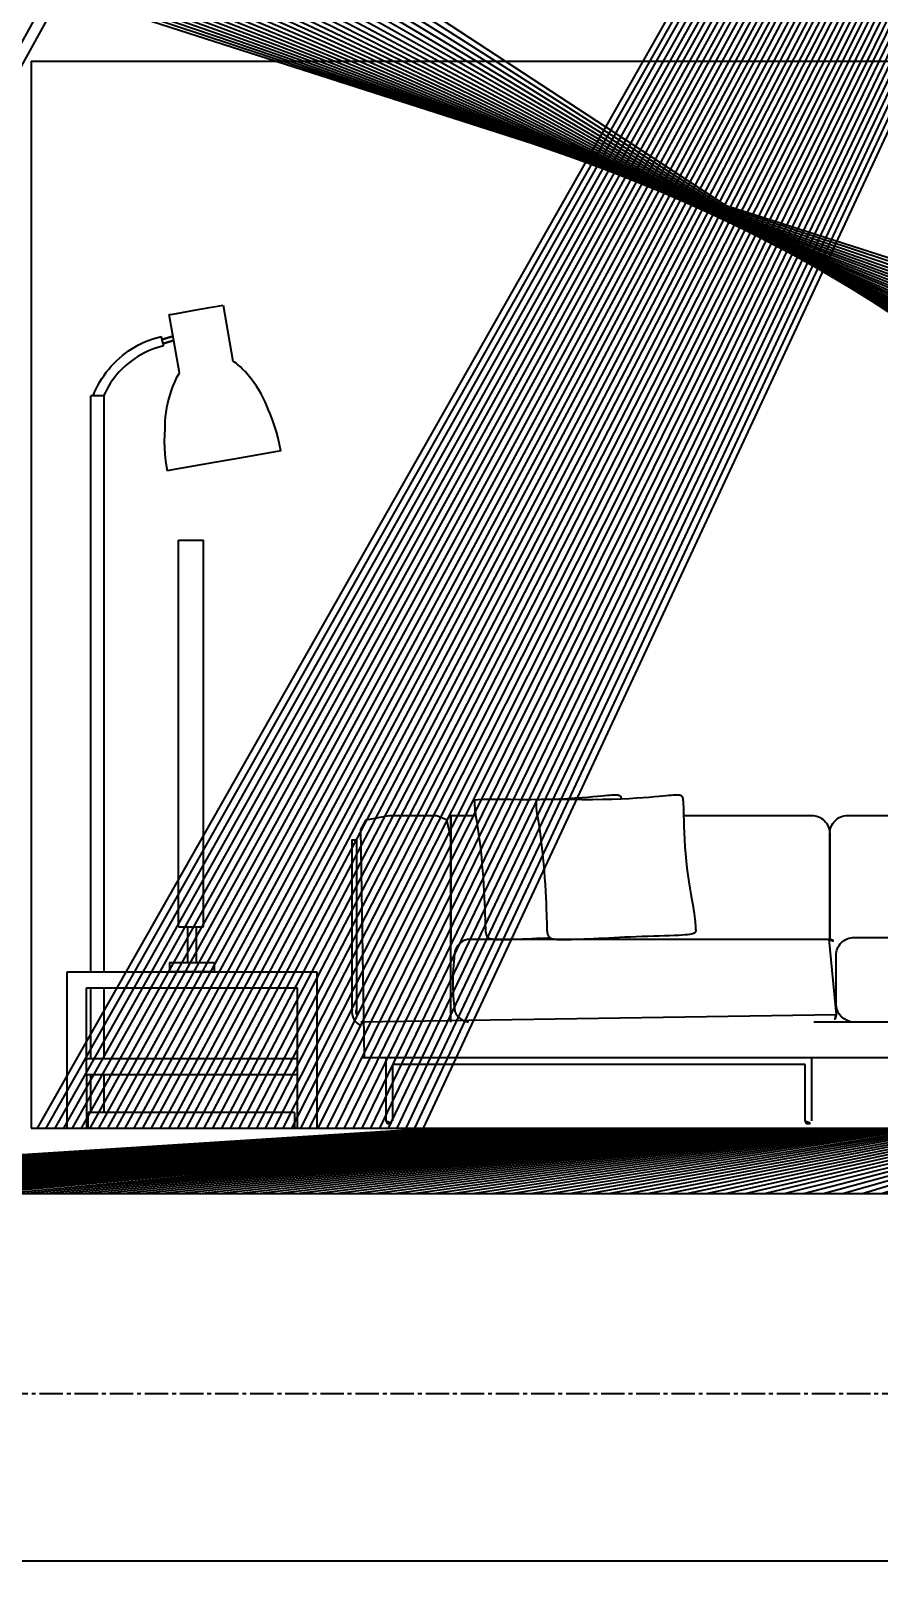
# Model space of a CAD drawing. Header units: inches. Extents: x 1683361338 to 1683364737, y 2652218797 to 2652228464.
# Drawn here: x 1683362629.3 to 1683362819.4, y 2652227741.3 to 2652228091.6 of the extents above; entities that cross this region are included whole.
import ezdxf

# ---------------------------------------------------------------- set-up
doc = ezdxf.new("R2010")
doc.units = ezdxf.units.IN
doc.header["$MEASUREMENT"] = 0
doc.linetypes.add('CENTER2', pattern=[1.125, 0.75, -0.125, 0.125, -0.125])
doc.layers.get('DEFPOINTS').update_dxf_attribs({"color": 210})
for name, color, linetype in [('A-ANNO-DIMS', 1, 'Continuous'), ('A-FURN', 5, 'Continuous'), ('A-SECT-MCUT', 7, 'Continuous'), ('A-WALL-FULL', 7, 'Continuous'), ('A-WALL-FULL-INTR', 7, 'Continuous'), ('G-ANNO-NPLT', 210, 'Continuous')]:
    doc.layers.add(name, color=color, linetype=linetype)
doc.styles.add('ARIAL', font='Arial.ttf')
doc.dimstyles.new('TICK_36', dxfattribs={"dimtxt": 3.6, "dimasz": 3.6, "dimexe": 1.8, "dimexo": 1.2, "dimgap": 1.8, "dimtad": 0, "dimdec": 0, "dimzin": 0, "dimdsep": 46, "dimtxsty": 'ARIAL', "dimblk": 'OBLIQUE', "dimcen": 1.8, "dimdle": 1.8, "dimclrd": 256, "dimclrt": 256, "dimadec": 0, "dimazin": 0, "dimtfac": 1, "dimtdec": 0, "dimtmove": 1, "dimatfit": 3, "dimldrblk": 'OPEN90', "dimfxl": 1, "dimtfill": 1, "dimtolj": 1, "dimtzin": 0, "dimarcsym": 0})

# ---------------------------------------------------------------- blocks, each defined once
blk = doc.blocks.new('_Oblique')
at = {"color": 0, "linetype": 'ByBlock', "lineweight": -2}
blk.add_line((-0.5, -0.5), (0.5, 0.5), dxfattribs=at)
blk = doc.blocks.new('*D147')
at = {"layer": 'A-ANNO-DIMS', "color": 0, "lineweight": -2, "ltscale": 5, "transparency": 16777216}
for p, q in [((1683362291.926078, 2652227781.179625), (1683362291.926078, 2652227741.270603)), ((1683362931.841381, 2652227781.179626), (1683362931.841381, 2652227741.270603))]:
    blk.add_line(p, q, dxfattribs=at)
at = {"layer": 'A-ANNO-DIMS', "lineweight": -2, "ltscale": 5, "transparency": 16777216}
blk.add_line((1683362284.726078, 2652227748.470603), (1683362939.041381, 2652227748.470603), dxfattribs=at)
at = {"layer": 'DEFPOINTS', "color": 0, "ltscale": 5, "transparency": 16777216}
for p in [(1683362291.926078, 2652227785.979625), (1683362931.841381, 2652227785.979626), (1683362931.841381, 2652227748.470603)]:
    blk.add_point(p, dxfattribs=at)
at = {"layer": 'A-ANNO-DIMS', "lineweight": -2, "ltscale": 5, "transparency": 16777216, "xscale": 14.4, "yscale": 14.4, "zscale": 14.4, "rotation": 180}
blk.add_blockref('_Oblique', (1683362291.926078, 2652227748.470603), dxfattribs=at)
at = {"layer": 'A-ANNO-DIMS', "lineweight": -2, "ltscale": 5, "transparency": 16777216, "xscale": 14.4, "yscale": 14.4, "zscale": 14.4}
blk.add_blockref('_Oblique', (1683362931.841381, 2652227748.470603), dxfattribs=at)
at = {"layer": 'A-ANNO-DIMS', "lineweight": 25, "ltscale": 5, "transparency": 16777216, "insert": (1683362576.722951, 2652227763.778741), "char_height": 14.4, "attachment_point": 5, "style": 'ARIAL', "bg_fill": 3, "box_fill_scale": 1.25, "bg_fill_color": 256, "bg_fill_true_color": 13158600, "bg_fill_transparency": 0}
blk.add_mtext('\\A1;640', dxfattribs=at)
blk = doc.blocks.new('_Open90')
at = {"color": 0, "linetype": 'ByBlock', "lineweight": -2}
for p, q in [((-0.5, 0.5), (0, 0)), ((0, 0), (-1, 0)), ((0, 0), (-0.5, -0.5))]:
    blk.add_line(p, q, dxfattribs=at)

msp = doc.modelspace()

# ---------------------------------------------------------------- hatches: boundary and pattern name
at = {"layer": 'G-ANNO-NPLT', "linetype": 'ByBlock', "ltscale": 11}
h = msp.add_hatch(dxfattribs=at)
h.set_pattern_fill('ANSI31', color=256, scale=28)
h.set_pattern_definition([(45, (0, 0), (-2.474873734152916, 2.474873734152916), [])])
h.paths.add_polyline_path([(1683362981.523429, 2652228366.381725), (1683362931.942179, 2652228366.049791), (1683362291.942193, 2652228366.049791), (1683362241.794386, 2652228366.049791), (1683362241.794386, 2652228351.900603), (1683362292.031635, 2652228351.900603), (1683362291.929218, 2652227846.365305), (1683362241.794386, 2652227846.616796), (1683362241.794386, 2652227830.864462), (1683362292.030003, 2652227830.864462), (1683362931.841382, 2652227830.864462), (1683362981.523429, 2652227830.864462), (1683362981.523429, 2652227845.872109), (1683362931.841382, 2652227846.121329), (1683362931.841381, 2652228351.397622), (1683362981.523429, 2652228351.397622)])
h.paths.add_polyline_path([(1683362306.682172, 2652228351.397622), (1683362619.261791, 2652228351.397622), (1683362619.261791, 2652228294.824739), (1683362629.261791, 2652228294.830277), (1683362629.261791, 2652228351.397622), (1683362917.189212, 2652228351.397622), (1683362917.189212, 2652228099.468024), (1683362511.812537, 2652228099.468024), (1683362511.812537, 2652228089.699912), (1683362511.812537, 2652228084.815855), (1683362619.261801, 2652228084.815855), (1683362619.261776, 2652227845.516632), (1683362306.682172, 2652227845.516664), (1683362306.682172, 2652227966.442943), (1683362355.041794, 2652227966.442943), (1683362355.041794, 2652227971.326998), (1683362306.682173, 2652227971.326998)], flags=16)
h.paths.add_polyline_path([(1683362528.114536, 2652228294.824739), (1683362615.143373, 2652228294.824739), (1683362615.143373, 2652228099.468024), (1683362528.114536, 2652228099.468024)], flags=0)
h.paths.add_polyline_path([(1683362517.257489, 2652228196.852777), (1683362519.957516, 2652228192.781655), (1683362336.513478, 2652228065.590555), (1683362333.730594, 2652228069.604227)], flags=0)
h.paths.add_polyline_path([(1683362484.461822, 2652228089.699912), (1683362511.812537, 2652228089.699912), (1683362511.812537, 2652228084.815855), (1683362511.812537, 2652227940.545644), (1683362526.972044, 2652227940.545644), (1683362526.972044, 2652227935.212302), (1683362511.812537, 2652227935.212304), (1683362511.812537, 2652228084.815855), (1683362484.461822, 2652228084.815855)], flags=0)
h.paths.add_polyline_path([(1683362456.306629, 2652228070.309029), (1683362483.657345, 2652228070.309029), (1683362483.657345, 2652228065.424972), (1683362456.306629, 2652228065.424972)], flags=0)
h.paths.add_polyline_path([(1683362428.151437, 2652228050.918145), (1683362455.502152, 2652228050.918145), (1683362455.502152, 2652228046.034089), (1683362428.151437, 2652228046.034089)], flags=0)
h.paths.add_polyline_path([(1683362399.996244, 2652228031.527262), (1683362427.34696, 2652228031.527262), (1683362427.34696, 2652228026.643205), (1683362399.996244, 2652228026.643205)], flags=0)
h.paths.add_polyline_path([(1683362371.852611, 2652228012.136378), (1683362399.203326, 2652228012.136378), (1683362399.203326, 2652228007.252323), (1683362371.852611, 2652228007.252323)], flags=0)
h.paths.add_polyline_path([(1683362332.410586, 2652227990.717882), (1683362355.834712, 2652227990.717882), (1683362371.852611, 2652227990.717882), (1683362371.852611, 2652227985.833826), (1683362355.834712, 2652227985.833826), (1683362332.410586, 2652227985.833826)], flags=0)
h.paths.add_polyline_path([(1683362629.261801, 2652228084.815855), (1683362917.189212, 2652228084.815855), (1683362917.189212, 2652227845.516632), (1683362629.261801, 2652227845.516632)], flags=16)
h.paths.add_polyline_path([(1683362731.783499, 2652228244.56212), (1683362754.712888, 2652228244.56212), (1683362778.312887, 2652228244.56212), (1683362779.872887, 2652228244.56212), (1683362823.112887, 2652228244.56212), (1683362825.472887, 2652228244.56212), (1683362867.632391, 2652228244.56212), (1683362869.992391, 2652228244.56212), (1683362912.151896, 2652228244.56212), (1683362912.151896, 2652228104.496544), (1683362731.783499, 2652228104.496544)], flags=0)
h.paths.add_polyline_path([(1683362731.783499, 2652228244.56212), (1683362775.152887, 2652228244.56212), (1683362775.152887, 2652228216.534273), (1683362775.152887, 2652228200.232122), (1683362747.634055, 2652228200.232122), (1683362731.783499, 2652228200.232122), (1683362731.783499, 2652228197.872122), (1683362731.783499, 2652228195.512122), (1683362744.327957, 2652228195.512122), (1683362775.152887, 2652228195.512122), (1683362775.152887, 2652228153.542123), (1683362755.712766, 2652228153.542123), (1683362731.783499, 2652228153.542123), (1683362731.783499, 2652228197.872122), (1683362731.783499, 2652228200.232122)], flags=0)
h.paths.add_polyline_path([(1683362658.946337, 2652228020.975341), (1683362658.939167, 2652228021.005822), (1683362658.189238, 2652228020.781201)], flags=0)
h.paths.add_polyline_path([(1683362658.610552, 2652228022.402895), (1683362659.531168, 2652228022.681687), (1683362659.569494, 2652228022.693293), (1683362660.54533, 2652228022.988802), (1683362661.062384, 2652228023.145384), (1683362660.209547, 2652228027.982062), (1683362661.018493, 2652228028.124701), (1683362666.2476, 2652228029.046734), (1683362669.266626, 2652228029.57907), (1683362671.476707, 2652228029.968766), (1683362672.285652, 2652228030.111405), (1683362674.483382, 2652228017.647463), (1683362676.03408, 2652228016.435839), (1683362677.641021, 2652228014.759888), (1683362678.917458, 2652228013.195496), (1683362680.064784, 2652228011.534117), (1683362681.075674, 2652228009.78636), (1683362681.943661, 2652228007.963404), (1683362682.483238, 2652228006.548723), (1683362683.14964, 2652228005.026873), (1683362684.09155, 2652228002.372291), (1683362684.839781, 2652227999.570522), (1683362685.231181, 2652227997.43135), (1683362684.462443, 2652227997.295801), (1683362674.697675, 2652227995.574009), (1683362670.270688, 2652227994.793412), (1683362659.710481, 2652227992.931362), (1683362659.274262, 2652227995.927936), (1683362659.087179, 2652227998.821856), (1683362659.12076, 2652228000.996276), (1683362659.201078, 2652228002.443449), (1683362659.208994, 2652228003.591898), (1683362659.362607, 2652228005.545457), (1683362659.68123, 2652228007.539208), (1683362660.158165, 2652228009.501122), (1683362660.79036, 2652228011.41865), (1683362661.661612, 2652228013.488167), (1683362662.499215, 2652228014.996711), (1683362661.229388, 2652228022.198258), (1683362660.259501, 2652228021.904551), (1683362659.332742, 2652228021.623903), (1683362658.829631, 2652228021.471501), (1683362658.446913, 2652228023.098586), (1683362658.185781, 2652228023.028149), (1683362658.448537, 2652228023.091682)], flags=0)
h.paths.add_polyline_path([(1683362642.666469, 2652228009.778764), (1683362642.860918, 2652228009.778764), (1683362644.117859, 2652228009.778764), (1683362645.569249, 2652228009.778764), (1683362645.569249, 2652227880.546872), (1683362660.305647, 2652227880.546872), (1683362660.305647, 2652227882.67892), (1683362664.305648, 2652227882.67892), (1683362664.305648, 2652227890.678919), (1683362662.305648, 2652227890.678919), (1683362662.305648, 2652227977.408106), (1683362667.920841, 2652227977.408106), (1683362667.920841, 2652227890.678919), (1683362666.305648, 2652227890.678919), (1683362666.305648, 2652227882.67892), (1683362670.305647, 2652227882.67892), (1683362670.305648, 2652227880.546872), (1683362642.666469, 2652227880.546872)], flags=0)
h.paths.add_polyline_path([(1683362779.872887, 2652228195.512122), (1683362820.752887, 2652228195.512122), (1683362820.752887, 2652228153.542123), (1683362779.872887, 2652228153.542123)], flags=0)
h.paths.add_polyline_path([(1683362825.472887, 2652228195.512122), (1683362865.272391, 2652228195.512122), (1683362865.272391, 2652228153.542123), (1683362825.472887, 2652228153.542123)], flags=0)
h.paths.add_polyline_path([(1683362688.974021, 2652227848.989815), (1683362688.349463, 2652227848.989815), (1683362688.349463, 2652227845.583592), (1683362688.974021, 2652227845.546872)], flags=0)
h.paths.add_polyline_path([(1683362641.688956, 2652227876.946836), (1683362688.974021, 2652227876.946836), (1683362688.974021, 2652227857.447558), (1683362645.569249, 2652227857.447558), (1683362645.569249, 2652227848.989815), (1683362642.024846, 2652227848.989815), (1683362642.024846, 2652227845.583592), (1683362641.688956, 2652227845.546872), (1683362641.688956, 2652227857.447558)], flags=0)
h.paths.add_polyline_path([(1683362896.9649, 2652227915.63431), (1683362897.081379, 2652227915.63431), (1683362896.914582, 2652227916.502034)], flags=0)
h.paths.add_polyline_path([(1683362834.055456, 2652227867.619506), (1683362834.055456, 2652227862.366735, 0.2139975364457833), (1683362835.187545, 2652227861.291097), (1683362841.189142, 2652227861.291097), (1683362841.189142, 2652227869.130081), (1683362835.437153, 2652227869.130081, 0.4301658889049533)], flags=0)
h.paths.add_polyline_path([(1683362704.425352, 2652227914.621706), (1683362709.565189, 2652227915.63431), (1683362720.250456, 2652227915.63431), (1683362722.377274, 2652227914.705288), (1683362723.366336, 2652227910.374115), (1683362723.366336, 2652227915.63431), (1683362729.026685, 2652227915.63431), (1683362728.771653, 2652227917.402505), (1683362728.763748, 2652227919.22416), (1683362730.799583, 2652227919.278563), (1683362732.467972, 2652227919.285762), (1683362734.454618, 2652227919.276058), (1683362736.662771, 2652227919.258842), (1683362738.995677, 2652227919.243504), (1683362741.356584, 2652227919.239434), (1683362743.648741, 2652227919.256025), (1683362744.123941, 2652227919.265812), (1683362744.601086, 2652227919.278563), (1683362744.780689, 2652227919.279337), (1683362745.791759, 2652227919.30016), (1683362747.77071, 2652227919.368713), (1683362749.587032, 2652227919.456047), (1683362751.242163, 2652227919.556526), (1683362752.737538, 2652227919.664518), (1683362754.074595, 2652227919.77439), (1683362755.254771, 2652227919.880504), (1683362756.279503, 2652227919.977228), (1683362757.152648, 2652227920.060022), (1683362757.887735, 2652227920.12873), (1683362758.500715, 2652227920.184292), (1683362759.007538, 2652227920.227646), (1683362759.424154, 2652227920.25973), (1683362759.766512, 2652227920.281485), (1683362760.050563, 2652227920.293849), (1683362760.292257, 2652227920.297762), (1683362760.505199, 2652227920.293772), (1683362760.693627, 2652227920.280859), (1683362760.859432, 2652227920.257617), (1683362761.004505, 2652227920.222638), (1683362761.130741, 2652227920.17451), (1683362761.240031, 2652227920.111827), (1683362761.334267, 2652227920.033181), (1683362761.882708, 2652227919.383642), (1683362763.388536, 2652227919.456047), (1683362765.043666, 2652227919.556526), (1683362766.539041, 2652227919.664518), (1683362767.876099, 2652227919.77439), (1683362769.056275, 2652227919.880504), (1683362770.081007, 2652227919.977228), (1683362770.954151, 2652227920.060022), (1683362771.689238, 2652227920.12873), (1683362772.302219, 2652227920.184292), (1683362772.809042, 2652227920.227646), (1683362773.225657, 2652227920.25973), (1683362773.568016, 2652227920.281485), (1683362773.852067, 2652227920.293849), (1683362774.09376, 2652227920.297762), (1683362774.306703, 2652227920.293772), (1683362775.28295, 2652227920.226868), (1683362775.484528, 2652227918.846648), (1683362775.557359, 2652227917.235761), (1683362775.60248, 2652227915.63431), (1683362804.312871, 2652227915.63431, -0.4142135580798505), (1683362808.379215, 2652227911.567966, -0.4142135666663336), (1683362812.44556, 2652227915.63431), (1683362823.580605, 2652227915.63431), (1683362823.625728, 2652227917.235789), (1683362823.669574, 2652227918.205592), (1683362823.703261, 2652227918.735282), (1683362823.741444, 2652227919.140297), (1683362823.900135, 2652227920.226868), (1683362825.21451, 2652227920.316944), (1683362826.723557, 2652227920.200729), (1683362828.228934, 2652227920.060022), (1683362830.126811, 2652227919.880504), (1683362831.306987, 2652227919.77439), (1683362832.644044, 2652227919.664518), (1683362834.13942, 2652227919.556526), (1683362835.794549, 2652227919.456047), (1683362837.610872, 2652227919.368713), (1683362839.589824, 2652227919.30016), (1683362841.732841, 2652227919.256025), (1683362844.024998, 2652227919.239434), (1683362846.385905, 2652227919.243504), (1683362848.718811, 2652227919.258842), (1683362850.926964, 2652227919.276058), (1683362852.91361, 2652227919.285762), (1683362855.519692, 2652227919.274516), (1683362856.617608, 2652227919.172103), (1683362856.609929, 2652227917.402505), (1683362856.50415, 2652227916.669112), (1683362856.573669, 2652227917.2981), (1683362856.61214, 2652227917.911996), (1683362856.614827, 2652227918.531144), (1683362856.576993, 2652227919.175891), (1683362855.835377, 2652227919.245069), (1683362854.581999, 2652227919.278563), (1683362852.91361, 2652227919.285762), (1683362850.926964, 2652227919.276058), (1683362848.718811, 2652227919.258842), (1683362846.385905, 2652227919.243504), (1683362844.024998, 2652227919.239434), (1683362841.732841, 2652227919.256025), (1683362839.589824, 2652227919.30016), (1683362836.73116, 2652227919.399187), (1683362833.445784, 2652227919.598635), (1683362830.874542, 2652227919.809926), (1683362829.102078, 2652227919.977228), (1683362827.493847, 2652227920.12873), (1683362826.880867, 2652227920.184292), (1683362826.374044, 2652227920.227646), (1683362825.957428, 2652227920.25973), (1683362825.61507, 2652227920.281485), (1683362825.331019, 2652227920.293849), (1683362825.089325, 2652227920.297762), (1683362824.876383, 2652227920.293772), (1683362824.687955, 2652227920.280859), (1683362824.522151, 2652227920.257617), (1683362824.377077, 2652227920.222638), (1683362824.250841, 2652227920.17451), (1683362824.141551, 2652227920.111827), (1683362824.047315, 2652227920.033181), (1683362823.96624, 2652227919.93716), (1683362823.896523, 2652227919.819065), (1683362823.836722, 2652227919.661009), (1683362823.78548, 2652227919.441812), (1683362823.741444, 2652227919.140297), (1683362823.703261, 2652227918.735282), (1683362823.669574, 2652227918.205592), (1683362823.639032, 2652227917.530044), (1683362823.610278, 2652227916.687461), (1683362823.581456, 2652227915.664516), (1683362823.524853, 2652227913.616736), (1683362823.421719, 2652227910.869879), (1683362823.238695, 2652227907.745865), (1683362822.955398, 2652227904.661953), (1683362822.55014, 2652227901.593503), (1683362822.10624, 2652227898.813518), (1683362821.738998, 2652227896.696238), (1683362821.54091, 2652227895.557576), (1683362821.371545, 2652227894.552019), (1683362821.237559, 2652227893.690503), (1683362821.136079, 2652227892.962712), (1683362821.061845, 2652227892.353024), (1683362821.009599, 2652227891.845809), (1683362820.978278, 2652227891.475076), (1683362820.871608, 2652227889.871864), (1683362820.875948, 2652227889.750894), (1683362820.902879, 2652227889.604614), (1683362820.957197, 2652227889.474299), (1683362821.04524, 2652227889.358275), (1683362821.173347, 2652227889.254864), (1683362821.348559, 2652227889.162498), (1683362821.580739, 2652227889.080034), (1683362821.880454, 2652227889.006439), (1683362822.258271, 2652227888.940677), (1683362822.724758, 2652227888.881714), (1683362823.29048, 2652227888.828516), (1683362823.966006, 2652227888.780047), (1683362824.761902, 2652227888.735274), (1683362825.683781, 2652227888.693197), (1683362826.717442, 2652227888.652956), (1683362827.843726, 2652227888.613727), (1683362829.043478, 2652227888.574687), (1683362830.297543, 2652227888.535009), (1683362832.428375, 2652227888.467015), (1683362834.055456, 2652227888.408866), (1683362834.055456, 2652227870.438905, 0.2469055444083221), (1683362834.846398, 2652227869.296245), (1683362813.883011, 2652227869.296245), (1683362804.848283, 2652227869.296245), (1683362703.209871, 2652227869.296245), (1683362703.209871, 2652227862.104366, 0.4142135623730851), (1683362704.023139, 2652227861.291097), (1683362804.384136, 2652227861.291097), (1683362804.384136, 2652227847.334411, -1.000000000000003), (1683362802.837394, 2652227847.102864), (1683362802.837394, 2652227859.744356), (1683362710.406843, 2652227859.744356), (1683362710.406843, 2652227847.334413, -1.000001033661025), (1683362708.860102, 2652227847.102864), (1683362708.860102, 2652227861.291097), (1683362703.209871, 2652227861.291097), (1683362703.209871, 2652227868.443311, -0.2549922250351788), (1683362701.227593, 2652227871.26821), (1683362701.227593, 2652227910.174669), (1683362702.189197, 2652227910.174669), (1683362702.189197, 2652227871.304739, 0.1956836012380986), (1683362703.209871, 2652227869.569409), (1683362703.209871, 2652227912.462319)], flags=0)
h.paths.add_polyline_path([(1683362900.231928, 2652227869.130081), (1683362908.897589, 2652227869.130081), (1683362908.897589, 2652227869.94335, -0.413989243699409), (1683362908.084943, 2652227869.130081, -0.4137651526339963), (1683362908.897589, 2652227868.317435), (1683362908.897589, 2652227862.104366), (1683362908.897589, 2652227861.291097), (1683362900.231928, 2652227861.291097), (1683362900.231928, 2652227855.152528), (1683362900.231928, 2652227847.102862), (1683362900.231928, 2652227846.723364, -1.000001033661025), (1683362898.685186, 2652227846.491815), (1683362898.685186, 2652227847.102862), (1683362898.685186, 2652227851.133407, -0.2121095861868811), (1683362891.285969, 2652227846.206568), (1683362888.245053, 2652227846.206568), (1683362888.245053, 2652227845.595521), (1683362882.960564, 2652227845.595521), (1683362882.960564, 2652227847.75331), (1683362858.460506, 2652227847.75331), (1683362858.460506, 2652227845.595521), (1683362853.176017, 2652227845.595521), (1683362853.176017, 2652227847.75331), (1683362851.681843, 2652227847.75331, -0.4142135623730951), (1683362842.735884, 2652227856.699269), (1683362842.735884, 2652227878.203884), (1683362842.735884, 2652227899.708498, -0.4142135623730951), (1683362851.681843, 2652227908.654458), (1683362889.739226, 2652227908.654458, -0.4142135623730951), (1683362898.685186, 2652227899.708498), (1683362898.685186, 2652227878.203884), (1683362898.685186, 2652227856.699269, -0.4142135623730951), (1683362889.739226, 2652227847.75331), (1683362888.245053, 2652227847.75331), (1683362888.245053, 2652227846.206568), (1683362891.285969, 2652227846.206568, 0.3181117525290205), (1683362900.231928, 2652227855.152528)], flags=0)
h.paths.add_polyline_path([(1683362668.751362, 2652228291.378109), (1683362698.346996, 2652228291.378109), (1683362698.346996, 2652228321.050268), (1683362668.751362, 2652228321.050268)], flags=8)

# ---------------------------------------------------------------- linework, layer by layer
at = {"layer": 'A-FURN'}
for p, q in [((1683362660.209547, 2652228027.982062), (1683362661.018493, 2652228028.124701)), ((1683362661.018493, 2652228028.124701), (1683362666.2476, 2652228029.046734)), ((1683362666.2476, 2652228029.046734), (1683362669.266626, 2652228029.57907)), ((1683362669.266626, 2652228029.57907), (1683362671.476707, 2652228029.968766)), ((1683362671.476707, 2652228029.968766), (1683362672.285652, 2652228030.111405)), ((1683362672.285652, 2652228030.111405), (1683362674.49755, 2652228017.567112)), ((1683362662.50969, 2652228014.937306), (1683362660.209547, 2652228027.982062)), ((1683362658.457014, 2652228023.055644), (1683362658.448537, 2652228023.091682)), ((1683362658.481884, 2652228022.949914), (1683362658.457019, 2652228023.055626)), ((1683362658.82245, 2652228021.50203), (1683362658.481884, 2652228022.949911)), ((1683362658.912989, 2652228021.117116), (1683362658.82245, 2652228021.50203)), ((1683362658.937855, 2652228021.011397), (1683362658.91299, 2652228021.117109)), ((1683362658.946337, 2652228020.975341), (1683362658.937858, 2652228021.011388)), ((1683362642.860918, 2652228009.778764), (1683362642.666469, 2652228009.778764)), ((1683362642.666469, 2652227880.546872), (1683362642.666469, 2652228009.778764)), ((1683362643.091571, 2652228009.778764), (1683362642.860919, 2652228009.778764)), ((1683362643.742211, 2652228009.778764), (1683362643.091571, 2652228009.778764)), ((1683362644.117859, 2652228009.778764), (1683362643.742212, 2652228009.778764)), ((1683362644.843554, 2652228009.778764), (1683362644.11786, 2652228009.778764)), ((1683362645.144146, 2652228009.778764), (1683362644.843554, 2652228009.778764)), ((1683362645.3748, 2652228009.778764), (1683362645.144147, 2652228009.778764)), ((1683362645.519794, 2652228009.778764), (1683362645.3748, 2652228009.778764)), ((1683362645.569249, 2652228009.778764), (1683362645.519795, 2652228009.778764)), ((1683362645.569249, 2652228009.778764), (1683362645.569249, 2652227880.546872)), ((1683362684.462442, 2652227997.295801), (1683362674.697675, 2652227995.574009)), ((1683362685.231181, 2652227997.43135), (1683362684.462443, 2652227997.295801)), ((1683362670.270687, 2652227994.793412), (1683362660.505919, 2652227993.07162)), ((1683362674.697674, 2652227995.574009), (1683362670.270688, 2652227994.793412)), ((1683362660.505919, 2652227993.07162), (1683362659.737181, 2652227992.93607)), ((1683362662.305648, 2652227890.678919), (1683362662.305648, 2652227977.408106)), ((1683362667.920841, 2652227890.678919), (1683362667.920841, 2652227977.408106)), ((1683362660.305647, 2652227882.67892), (1683362660.305647, 2652227880.546873)), ((1683362637.305649, 2652227845.546872), (1683362637.305649, 2652227880.546872)), ((1683362637.305649, 2652227880.546872), (1683362693.357328, 2652227880.546872)), ((1683362693.357328, 2652227880.546872), (1683362693.357328, 2652227845.546872)), ((1683362641.688956, 2652227857.447558), (1683362641.688956, 2652227876.946836)), ((1683362642.666469, 2652227861.047595), (1683362642.666469, 2652227876.946836)), ((1683362645.569249, 2652227876.946836), (1683362645.569249, 2652227861.047595)), ((1683362688.974021, 2652227857.447558), (1683362688.974021, 2652227876.946836)), ((1683362818.456691, 2652227869.296245), (1683362804.848283, 2652227869.296245)), ((1683362708.860102, 2652227847.102862), (1683362708.860102, 2652227861.291097)), ((1683362804.384136, 2652227847.102862), (1683362804.384136, 2652227861.237618)), ((1683362688.974021, 2652227857.447558), (1683362641.688956, 2652227857.447558)), ((1683362641.688956, 2652227857.447558), (1683362641.688956, 2652227845.546872)), ((1683362642.666469, 2652227848.989815), (1683362642.666469, 2652227857.447558)), ((1683362645.569249, 2652227857.447558), (1683362645.569249, 2652227848.989815)), ((1683362688.974021, 2652227845.546872), (1683362688.974021, 2652227857.447558)), ((1683362710.406843, 2652227847.102862), (1683362710.406843, 2652227859.744356)), ((1683362802.837394, 2652227859.744356), (1683362710.406843, 2652227859.744356)), ((1683362802.837394, 2652227847.102862), (1683362802.837394, 2652227859.744356)), ((1683362642.024846, 2652227845.583592), (1683362642.024846, 2652227848.989815)), ((1683362645.128006, 2652227848.989815), (1683362642.024846, 2652227848.989815)), ((1683362648.808928, 2652227848.989815), (1683362645.128006, 2652227848.989815)), ((1683362659.192308, 2652227848.989815), (1683362648.808929, 2652227848.989815)), ((1683362671.182001, 2652227848.989815), (1683362659.192308, 2652227848.989815)), ((1683362676.768308, 2652227848.989815), (1683362671.182001, 2652227848.989815)), ((1683362681.56538, 2652227848.989815), (1683362676.768309, 2652227848.989815)), ((1683362685.246302, 2652227848.989815), (1683362681.56538, 2652227848.989815)), ((1683362687.560226, 2652227848.989815), (1683362685.246302, 2652227848.989815)), ((1683362688.349463, 2652227848.989815), (1683362687.560227, 2652227848.989815)), ((1683362688.349463, 2652227848.989815), (1683362688.349463, 2652227845.583592))]:
    msp.add_line(p, q, dxfattribs=at)
at = {"layer": 'A-FURN', "linetype": 'ByBlock', "ltscale": 11}
for p, q in [((1683362662.305648, 2652227977.408106), (1683362667.920841, 2652227977.408106)), ((1683362662.305648, 2652227890.678919), (1683362667.920841, 2652227890.678919)), ((1683362664.305648, 2652227890.678919), (1683362664.305648, 2652227882.67892)), ((1683362666.305648, 2652227882.67892), (1683362666.305648, 2652227890.678919)), ((1683362660.305647, 2652227882.67892), (1683362670.305647, 2652227882.67892)), ((1683362670.305647, 2652227882.67892), (1683362670.305648, 2652227880.546873)), ((1683362670.305648, 2652227880.546873), (1683362660.305647, 2652227880.546872))]:
    msp.add_line(p, q, dxfattribs=at)
at = {"layer": 'A-FURN'}
for points in [[(1683362643.154032, 2652228009.751812), (1683362643.482099, 2652228010.556022), (1683362643.842063, 2652228011.34647), (1683362644.233349, 2652228012.121891), (1683362644.655331, 2652228012.881042), (1683362645.107333, 2652228013.622714), (1683362645.588632, 2652228014.345716), (1683362646.098459, 2652228015.048894), (1683362646.635998, 2652228015.731121), (1683362647.200388, 2652228016.391307), (1683362647.790727, 2652228017.028395), (1683362648.406071, 2652228017.641366), (1683362649.045435, 2652228018.229239), (1683362649.707797, 2652228018.791075), (1683362650.392096, 2652228019.325974), (1683362651.097237, 2652228019.833081), (1683362651.822094, 2652228020.311584), (1683362652.565506, 2652228020.760717), (1683362653.326283, 2652228021.179762), (1683362654.10321, 2652228021.568049), (1683362654.895042, 2652228021.924958), (1683362655.700514, 2652228022.249915), (1683362656.518336, 2652228022.542403), (1683362657.3472, 2652228022.801952), (1683362658.185781, 2652228023.028149), (1683362658.448537, 2652228023.091682)], [(1683362661.062384, 2652228023.14538), (1683362660.996099, 2652228023.125309), (1683362660.894467, 2652228023.094532), (1683362660.793452, 2652228023.063941), (1683362660.693216, 2652228023.033587), (1683362660.593919, 2652228023.003517), (1683362660.49572, 2652228022.973779), (1683362660.398775, 2652228022.944422), (1683362660.303241, 2652228022.915492), (1683362660.20927, 2652228022.887034), (1683362660.117012, 2652228022.859097), (1683362660.026614, 2652228022.831721), (1683362659.938222, 2652228022.804954), (1683362659.851977, 2652228022.778836), (1683362659.768017, 2652228022.753411), (1683362659.686476, 2652228022.728718), (1683362659.607484, 2652228022.704797), (1683362659.531168, 2652228022.681687), (1683362659.45765, 2652228022.659423), (1683362659.387048, 2652228022.638043), (1683362659.319475, 2652228022.617579), (1683362659.255038, 2652228022.598066), (1683362659.193841, 2652228022.579534), (1683362659.135981, 2652228022.562013), (1683362659.081552, 2652228022.545531), (1683362659.03064, 2652228022.530113), (1683362658.983327, 2652228022.515785), (1683362658.939688, 2652228022.502571), (1683362658.899794, 2652228022.490489), (1683362658.863708, 2652228022.479561), (1683362658.831487, 2652228022.469805), (1683362658.803184, 2652228022.461233), (1683362658.778844, 2652228022.453862), (1683362658.758505, 2652228022.447702), (1683362658.7422, 2652228022.442765), (1683362658.729956, 2652228022.439057), (1683362658.721791, 2652228022.436584), (1683362658.717719, 2652228022.435352), (1683362658.610551, 2652228022.402898)], [(1683362658.610551, 2652228022.402898), (1683362658.71927, 2652228022.435821), (1683362658.725417, 2652228022.437683), (1683362658.735651, 2652228022.440782), (1683362658.749956, 2652228022.445114), (1683362658.768308, 2652228022.450671), (1683362658.790679, 2652228022.457446), (1683362658.817033, 2652228022.465427), (1683362658.847327, 2652228022.4746), (1683362658.881513, 2652228022.484954), (1683362658.919536, 2652228022.496467), (1683362658.961336, 2652228022.509125), (1683362659.006846, 2652228022.522907), (1683362659.055992, 2652228022.53779), (1683362659.108697, 2652228022.553751), (1683362659.164875, 2652228022.570763), (1683362659.224438, 2652228022.588801), (1683362659.287289, 2652228022.607833), (1683362659.353328, 2652228022.627832), (1683362659.42245, 2652228022.648764), (1683362659.494544, 2652228022.670596), (1683362659.569494, 2652228022.693293), (1683362659.647182, 2652228022.716818), (1683362659.727481, 2652228022.741135), (1683362659.810265, 2652228022.766205), (1683362659.8954, 2652228022.791986), (1683362659.98275, 2652228022.818439), (1683362660.072176, 2652228022.845519), (1683362660.163534, 2652228022.873185), (1683362660.25668, 2652228022.901392), (1683362660.351462, 2652228022.930095), (1683362660.44773, 2652228022.959247), (1683362660.54533, 2652228022.988802), (1683362660.644105, 2652228023.018715), (1683362660.743898, 2652228023.048934), (1683362660.844548, 2652228023.079414), (1683362660.945896, 2652228023.110105), (1683362661.047778, 2652228023.140958), (1683362661.062384, 2652228023.14538)], [(1683362661.229387, 2652228022.198259), (1683362661.209977, 2652228022.192381), (1683362661.108708, 2652228022.161714), (1683362661.008155, 2652228022.131265), (1683362660.908481, 2652228022.10108), (1683362660.809843, 2652228022.07121), (1683362660.712401, 2652228022.041702), (1683362660.61631, 2652228022.012602), (1683362660.521724, 2652228021.98396), (1683362660.428793, 2652228021.955818), (1683362660.337668, 2652228021.928223), (1683362660.248493, 2652228021.901217), (1683362660.161411, 2652228021.874847), (1683362660.076562, 2652228021.849152), (1683362659.994081, 2652228021.824175), (1683362659.9141, 2652228021.799954), (1683362659.836748, 2652228021.776529), (1683362659.762147, 2652228021.753938), (1683362659.690418, 2652228021.732217), (1683362659.621674, 2652228021.711399), (1683362659.556026, 2652228021.691519), (1683362659.49358, 2652228021.672609), (1683362659.434434, 2652228021.654698), (1683362659.378684, 2652228021.637815), (1683362659.326419, 2652228021.621987), (1683362659.277722, 2652228021.607242), (1683362659.232671, 2652228021.593599), (1683362659.191338, 2652228021.581081), (1683362659.15379, 2652228021.569712), (1683362659.120087, 2652228021.559505), (1683362659.090281, 2652228021.550479), (1683362659.064422, 2652228021.542648), (1683362659.04255, 2652228021.536025), (1683362659.024701, 2652228021.53062), (1683362659.010903, 2652228021.526441), (1683362659.001178, 2652228021.523497), (1683362658.995541, 2652228021.52179), (1683362658.829621, 2652228021.471544)], [(1683362658.829621, 2652228021.471544), (1683362658.99602, 2652228021.521935), (1683362659.002167, 2652228021.523797), (1683362659.012402, 2652228021.526895), (1683362659.026706, 2652228021.531227), (1683362659.045058, 2652228021.536785), (1683362659.067429, 2652228021.543559), (1683362659.093783, 2652228021.551539), (1683362659.124077, 2652228021.560714), (1683362659.158263, 2652228021.571066), (1683362659.196286, 2652228021.58258), (1683362659.238086, 2652228021.595239), (1683362659.283596, 2652228021.60902), (1683362659.332742, 2652228021.623903), (1683362659.385447, 2652228021.639863), (1683362659.441625, 2652228021.656876), (1683362659.501188, 2652228021.674913), (1683362659.564039, 2652228021.693947), (1683362659.630078, 2652228021.713944), (1683362659.6992, 2652228021.734876), (1683362659.771294, 2652228021.756708), (1683362659.846245, 2652228021.779406), (1683362659.923932, 2652228021.802932), (1683362660.004231, 2652228021.827249), (1683362660.087015, 2652228021.852317), (1683362660.17215, 2652228021.878099), (1683362660.259501, 2652228021.904551), (1683362660.348927, 2652228021.931632), (1683362660.440285, 2652228021.959297), (1683362660.53343, 2652228021.987504), (1683362660.628212, 2652228022.016207), (1683362660.72448, 2652228022.04536), (1683362660.82208, 2652228022.074916), (1683362660.920855, 2652228022.104827), (1683362661.020648, 2652228022.135048), (1683362661.121299, 2652228022.165527), (1683362661.222646, 2652228022.196218), (1683362661.229387, 2652228022.198259)], [(1683362658.946337, 2652228020.975341), (1683362658.189238, 2652228020.781201), (1683362657.440509, 2652228020.556941), (1683362656.701347, 2652228020.302919), (1683362655.972934, 2652228020.019541), (1683362655.256435, 2652228019.707262), (1683362654.552998, 2652228019.36658), (1683362653.863747, 2652228018.99804), (1683362653.189785, 2652228018.602232), (1683362652.53219, 2652228018.17979), (1683362651.892015, 2652228017.731389), (1683362651.270283, 2652228017.257746), (1683362650.667988, 2652228016.759619), (1683362650.086096, 2652228016.237806), (1683362649.525535, 2652228015.693141), (1683362648.987204, 2652228015.126494), (1683362648.471963, 2652228014.538774), (1683362647.980637, 2652228013.930919), (1683362647.514012, 2652228013.303904), (1683362647.072834, 2652228012.658729), (1683362646.657809, 2652228011.996428), (1683362646.269601, 2652228011.31806), (1683362645.90883, 2652228010.624712), (1683362645.576075, 2652228009.91749), (1683362645.517459, 2652228009.778764)], [(1683362662.50969, 2652228014.937306), (1683362662.362416, 2652228014.715847), (1683362662.144734, 2652228014.358282), (1683362661.941525, 2652228013.992298), (1683362661.80627, 2652228013.72778)], [(1683362676.175689, 2652228016.261496), (1683362675.867477, 2652228016.544768), (1683362675.548184, 2652228016.815489), (1683362675.21832, 2652228017.073225), (1683362674.878413, 2652228017.317565), (1683362674.529008, 2652228017.548116), (1683362674.49755, 2652228017.567112)], [(1683362682.483238, 2652228006.548723), (1683362682.123616, 2652228007.491591), (1683362681.726578, 2652228008.419325), (1683362681.292758, 2652228009.330438), (1683362680.822849, 2652228010.223475), (1683362680.317605, 2652228011.097006), (1683362679.777833, 2652228011.949634), (1683362679.204397, 2652228012.779995), (1683362678.598213, 2652228013.58676), (1683362677.960253, 2652228014.368639), (1683362677.291536, 2652228015.124381), (1683362676.593133, 2652228015.852777), (1683362676.175689, 2652228016.261496)], [(1683362661.80627, 2652228013.72778), (1683362661.377842, 2652228012.814118), (1683362660.986293, 2652228011.884056), (1683362660.632249, 2652228010.939079), (1683362660.316278, 2652228009.980699), (1683362660.038884, 2652228009.010451), (1683362659.800512, 2652228008.029886), (1683362659.601543, 2652228007.040574), (1683362659.442295, 2652228006.044096), (1683362659.323023, 2652228005.042047), (1683362659.243917, 2652228004.036029), (1683362659.205105, 2652228003.027653), (1683362659.201078, 2652228002.443449)], [(1683362685.231181, 2652227997.43135), (1683362684.970317, 2652227998.857082), (1683362684.652649, 2652228000.271243), (1683362684.278683, 2652228001.671568), (1683362683.849018, 2652228003.05582), (1683362683.364341, 2652228004.421782), (1683362682.825428, 2652228005.767269), (1683362682.483238, 2652228006.548723)], [(1683362659.201078, 2652228002.443449), (1683362659.12076, 2652228000.996276), (1683362659.098378, 2652227999.547048), (1683362659.133968, 2652227998.098084), (1683362659.227473, 2652227996.651703), (1683362659.378742, 2652227995.210217), (1683362659.587535, 2652227993.775934), (1683362659.737181, 2652227992.93607)], [(1683362728.804589, 2652227919.175891), (1683362729.546205, 2652227919.245069), (1683362730.799583, 2652227919.278563), (1683362732.467972, 2652227919.285762), (1683362734.454618, 2652227919.276058), (1683362736.662771, 2652227919.258842), (1683362738.995677, 2652227919.243504), (1683362741.356584, 2652227919.239434), (1683362743.648741, 2652227919.256025), (1683362745.791759, 2652227919.30016), (1683362747.77071, 2652227919.368713), (1683362749.587032, 2652227919.456047), (1683362751.242163, 2652227919.556526), (1683362752.737538, 2652227919.664518), (1683362754.074595, 2652227919.77439), (1683362755.254771, 2652227919.880504), (1683362756.279503, 2652227919.977228), (1683362757.152648, 2652227920.060022), (1683362757.887735, 2652227920.12873), (1683362758.500715, 2652227920.184292), (1683362759.007538, 2652227920.227646), (1683362759.424154, 2652227920.25973), (1683362759.766512, 2652227920.281485), (1683362760.050563, 2652227920.293849), (1683362760.292257, 2652227920.297762), (1683362760.505199, 2652227920.293772), (1683362760.693627, 2652227920.280859), (1683362760.859432, 2652227920.257617), (1683362761.004505, 2652227920.222638), (1683362761.130741, 2652227920.17451), (1683362761.240031, 2652227920.111827), (1683362761.334267, 2652227920.033181), (1683362761.415342, 2652227919.93716), (1683362761.485059, 2652227919.819065), (1683362761.544861, 2652227919.661009), (1683362761.596102, 2652227919.441812), (1683362761.606537, 2652227919.370363)], [(1683362742.606092, 2652227919.175891), (1683362743.347708, 2652227919.245069), (1683362744.601086, 2652227919.278563), (1683362746.269475, 2652227919.285762), (1683362748.256122, 2652227919.276058), (1683362750.464274, 2652227919.258842), (1683362752.79718, 2652227919.243504), (1683362755.158088, 2652227919.239434), (1683362757.450244, 2652227919.256025), (1683362759.593262, 2652227919.30016), (1683362761.572213, 2652227919.368713), (1683362763.388536, 2652227919.456047), (1683362765.043666, 2652227919.556526), (1683362766.539041, 2652227919.664518), (1683362767.876099, 2652227919.77439), (1683362769.056275, 2652227919.880504), (1683362770.081007, 2652227919.977228), (1683362770.954151, 2652227920.060022), (1683362771.689238, 2652227920.12873), (1683362772.302219, 2652227920.184292), (1683362772.809042, 2652227920.227646), (1683362773.225657, 2652227920.25973), (1683362773.568016, 2652227920.281485), (1683362773.852067, 2652227920.293849), (1683362774.09376, 2652227920.297762), (1683362774.306703, 2652227920.293772), (1683362774.49513, 2652227920.280859), (1683362774.660935, 2652227920.257617), (1683362774.806009, 2652227920.222638), (1683362774.932244, 2652227920.17451), (1683362775.041534, 2652227920.111827), (1683362775.13577, 2652227920.033181), (1683362775.216845, 2652227919.93716), (1683362775.286562, 2652227919.819065), (1683362775.346364, 2652227919.661009), (1683362775.397606, 2652227919.441812), (1683362775.441641, 2652227919.140297), (1683362775.479825, 2652227918.735282), (1683362775.513511, 2652227918.205592), (1683362775.544054, 2652227917.530044), (1683362775.572807, 2652227916.687461), (1683362775.601629, 2652227915.664516), (1683362775.63439, 2652227914.479306), (1683362775.675465, 2652227913.157778), (1683362775.729227, 2652227911.725884), (1683362775.800052, 2652227910.20957), (1683362775.892312, 2652227908.634787), (1683362776.010383, 2652227907.027484), (1683362776.158638, 2652227905.413609), (1683362776.339218, 2652227903.817496), (1683362776.545315, 2652227902.257007), (1683362776.767891, 2652227900.748391), (1683362776.997905, 2652227899.307892), (1683362777.226318, 2652227897.951759), (1683362777.444088, 2652227896.696238), (1683362777.642175, 2652227895.557576), (1683362777.811541, 2652227894.552019), (1683362777.945526, 2652227893.690503), (1683362778.047007, 2652227892.962712), (1683362778.121241, 2652227892.353024), (1683362778.173486, 2652227891.845809), (1683362778.209001, 2652227891.425445), (1683362778.233043, 2652227891.076303), (1683362778.250871, 2652227890.782759), (1683362778.267742, 2652227890.529187), (1683362778.286983, 2652227890.302285), (1683362778.304188, 2652227890.098053), (1683362778.313018, 2652227889.914814), (1683362778.307137, 2652227889.750894), (1683362778.280207, 2652227889.604614), (1683362778.225888, 2652227889.474299), (1683362778.137845, 2652227889.358275), (1683362778.009739, 2652227889.254864), (1683362777.834526, 2652227889.162498), (1683362777.602346, 2652227889.080034), (1683362777.302631, 2652227889.006439), (1683362776.924814, 2652227888.940677), (1683362776.458327, 2652227888.881714), (1683362775.892605, 2652227888.828516), (1683362775.217079, 2652227888.780047), (1683362774.421183, 2652227888.735274), (1683362773.499304, 2652227888.693197), (1683362772.465644, 2652227888.652956), (1683362771.339359, 2652227888.613727), (1683362770.139607, 2652227888.574687), (1683362768.885543, 2652227888.535009), (1683362767.596323, 2652227888.493871), (1683362766.291105, 2652227888.450447), (1683362764.989044, 2652227888.403913), (1683362763.70617, 2652227888.353728), (1683362762.445998, 2652227888.300488), (1683362761.208917, 2652227888.245069), (1683362759.995316, 2652227888.188347), (1683362758.805584, 2652227888.131202), (1683362757.640108, 2652227888.07451), (1683362756.499278, 2652227888.01915), (1683362755.383481, 2652227887.965999), (1683362754.294582, 2652227887.915957), (1683362753.240345, 2652227887.870025), (1683362752.230006, 2652227887.829222), (1683362751.272804, 2652227887.794572), (1683362750.377979, 2652227887.767097), (1683362749.554767, 2652227887.747817), (1683362748.812408, 2652227887.737757), (1683362748.160139, 2652227887.737935), (1683362747.603988, 2652227887.749255), (1683362747.137146, 2652227887.772129), (1683362746.749588, 2652227887.806847), (1683362746.431295, 2652227887.853701), (1683362746.172244, 2652227887.912982), (1683362745.962415, 2652227887.984982), (1683362745.791785, 2652227888.069991), (1683362745.650334, 2652227888.1683), (1683362745.52945, 2652227888.27985), (1683362745.426165, 2652227888.403175), (1683362745.338922, 2652227888.536457), (1683362745.266163, 2652227888.677878), (1683362745.206331, 2652227888.825622), (1683362745.157869, 2652227888.977873), (1683362745.119218, 2652227889.132811), (1683362745.088822, 2652227889.28862), (1683362745.065086, 2652227889.447644), (1683362745.046271, 2652227889.628872), (1683362745.030601, 2652227889.855454), (1683362745.016299, 2652227890.150539), (1683362745.00159, 2652227890.53728), (1683362744.984696, 2652227891.038825), (1683362744.963843, 2652227891.678324), (1683362744.937253, 2652227892.478929), (1683362744.90329, 2652227893.455542), (1683362744.860876, 2652227894.590085), (1683362744.809071, 2652227895.856231), (1683362744.746936, 2652227897.227655), (1683362744.673532, 2652227898.678031), (1683362744.587921, 2652227900.181033), (1683362744.489162, 2652227901.710337), (1683362744.376318, 2652227903.239615), (1683362744.249071, 2652227904.745045), (1683362744.109599, 2652227906.212817), (1683362743.9607, 2652227907.631621), (1683362743.805173, 2652227908.990149), (1683362743.645818, 2652227910.277096), (1683362743.485435, 2652227911.481148), (1683362743.326821, 2652227912.591001), (1683362743.172777, 2652227913.595346), (1683362743.026424, 2652227914.48815), (1683362742.892175, 2652227915.284483), (1683362742.774767, 2652227916.004689), (1683362742.678936, 2652227916.669112), (1683362742.609417, 2652227917.2981), (1683362742.570946, 2652227917.911996), (1683362742.568259, 2652227918.531144), (1683362742.606092, 2652227919.175891)], [(1683362745.658487, 2652227888.162634), (1683362745.004081, 2652227888.131202), (1683362743.838605, 2652227888.07451), (1683362742.697774, 2652227888.01915), (1683362741.581978, 2652227887.965999), (1683362740.493079, 2652227887.915957), (1683362739.438841, 2652227887.870025), (1683362738.428503, 2652227887.829222), (1683362737.471301, 2652227887.794572), (1683362736.576476, 2652227887.767097), (1683362735.753264, 2652227887.747817), (1683362735.010904, 2652227887.737757), (1683362734.358635, 2652227887.737935), (1683362733.802485, 2652227887.749255), (1683362733.335642, 2652227887.772129), (1683362732.948085, 2652227887.806847), (1683362732.629791, 2652227887.853701), (1683362732.370741, 2652227887.912982), (1683362732.160912, 2652227887.984982), (1683362731.990282, 2652227888.069991), (1683362731.848831, 2652227888.1683), (1683362731.727947, 2652227888.27985), (1683362731.624662, 2652227888.403175), (1683362731.537419, 2652227888.536457), (1683362731.46466, 2652227888.677878), (1683362731.404828, 2652227888.825622), (1683362731.356365, 2652227888.977873), (1683362731.317715, 2652227889.132811), (1683362731.287318, 2652227889.28862), (1683362731.263583, 2652227889.447644), (1683362731.244768, 2652227889.628872), (1683362731.229098, 2652227889.855454), (1683362731.214796, 2652227890.150539), (1683362731.200086, 2652227890.53728), (1683362731.183193, 2652227891.038825), (1683362731.16234, 2652227891.678324), (1683362731.13575, 2652227892.478929), (1683362731.101787, 2652227893.455542), (1683362731.059372, 2652227894.590085), (1683362731.007567, 2652227895.856231), (1683362730.945432, 2652227897.227655), (1683362730.872029, 2652227898.678031), (1683362730.786417, 2652227900.181033), (1683362730.687659, 2652227901.710337), (1683362730.574814, 2652227903.239615), (1683362730.447568, 2652227904.745045), (1683362730.308095, 2652227906.212817), (1683362730.159196, 2652227907.631621), (1683362730.00367, 2652227908.990149), (1683362729.844315, 2652227910.277096), (1683362729.683932, 2652227911.481148), (1683362729.525318, 2652227912.591001), (1683362729.371274, 2652227913.595346), (1683362729.224921, 2652227914.48815), (1683362729.090672, 2652227915.284483), (1683362728.973264, 2652227916.004689), (1683362728.877433, 2652227916.669112), (1683362728.807913, 2652227917.2981), (1683362728.769442, 2652227917.911996), (1683362728.766756, 2652227918.531144), (1683362728.804589, 2652227919.175891)], [(1683362703.209871, 2652227912.462319), (1683362704.425352, 2652227914.621706), (1683362709.565189, 2652227915.63431), (1683362720.250456, 2652227915.63431), (1683362722.377274, 2652227914.705288), (1683362723.366336, 2652227910.374115)], [(1683362709.565189, 2652227915.63431), (1683362720.250456, 2652227915.63431)], [(1683362723.366336, 2652227869.296245), (1683362723.366336, 2652227915.63431), (1683362729.033643, 2652227915.63431)], [(1683362723.366336, 2652227915.63431), (1683362723.366336, 2652227886.817875)], [(1683362701.227593, 2652227872.077516), (1683362701.227593, 2652227910.174669), (1683362702.189197, 2652227910.174669), (1683362702.189197, 2652227872.077516)], [(1683362641.688956, 2652227876.946836), (1683362688.974021, 2652227876.946836)], [(1683362688.974021, 2652227861.047595), (1683362641.688956, 2652227861.047595)]]:
    msp.add_lwpolyline(points, dxfattribs=at)
for points in [[(1683362775.602464, 2652227915.63431), (1683362804.31287, 2652227915.63431, -0.414213562373095), (1683362808.379215, 2652227911.567966), (1683362808.379215, 2652227887.842673)], [(1683362808.379215, 2652227887.842673), (1683362808.379215, 2652227911.567966, -0.414213562373095), (1683362812.44556, 2652227915.63431), (1683362823.580621, 2652227915.63431)], [(1683362827.7878, 2652227861.291097), (1683362704.02314, 2652227861.291097, -0.4142135623730914), (1683362703.209871, 2652227862.104366), (1683362703.209871, 2652227912.462319)], [(1683362834.8464, 2652227869.296245), (1683362813.883011, 2652227869.296245, -0.414213562373095), (1683362809.816666, 2652227873.362589), (1683362809.816666, 2652227884.22978, -0.414213562373095), (1683362813.883011, 2652227888.296125), (1683362834.055456, 2652227888.296125)], [(1683362727.343074, 2652227887.853701), (1683362808.190128, 2652227887.853701, -0.414213562373095), (1683362809.816666, 2652227886.227162), (1683362809.816666, 2652227870.922782, -0.4142135623730951), (1683362808.190128, 2652227869.296245), (1683362703.209871, 2652227869.296245)]]:
    msp.add_lwpolyline(points, format="xyb", dxfattribs=at)
for centre, radius, start, end in [((1683362771.112629, 2652227878.424393), 47.28722476096529, 171.4655733227319, 188.213592858076), ((1683362727.909711, 2652227884.085879), 3.810190901215693, 98.55253497400217, 159.1502615907998), ((1683362704.808244, 2652227871.672863), 3.603442764851478, 173.5523067013799, 243.6682314518066), ((1683362704.831649, 2652227871.691126), 2.670552088169803, 171.6809477167548, 232.6067656501802), ((1683362727.973635, 2652227873.183256), 3.963904494757101, 202.4619926892169, 260.8467489279714), ((1683362709.633473, 2652227847.218637), 0.7819887376915295, 188.5140689287826, 351.4859310712174), ((1683362803.610765, 2652227847.218637), 0.7819887376915295, 188.5140689287826, 351.4859310712174)]:
    msp.add_arc(centre, radius, start, end, dxfattribs=at)
at = {"layer": 'A-SECT-MCUT'}
msp.add_line((1683362629.261801, 2652228084.815855), (1683362629.261801, 2652227845.516632), dxfattribs=at)
at = {"layer": 'A-SECT-MCUT', "linetype": 'ByBlock', "ltscale": 11}
msp.add_line((1683362306.682172, 2652227830.864463), (1683362917.085288, 2652227830.864462), dxfattribs=at)
at = {"layer": 'A-WALL-FULL'}
msp.add_line((1683362629.261801, 2652228084.815855), (1683362917.189212, 2652228084.815855), dxfattribs=at)
at = {"layer": 'A-WALL-FULL-INTR'}
msp.add_line((1683362629.261801, 2652227845.516632), (1683362917.189212, 2652227845.516632), dxfattribs=at)

# ---------------------------------------------------------------- dimensions: what is measured, and where the dimension line sits
at = {"layer": 'A-ANNO-DIMS', "lineweight": 25, "ltscale": 5}
dim = msp.add_linear_dim(base=(1683362931.841381, 2652227748.470603), p1=(1683362291.926078, 2652227785.979625), p2=(1683362931.841381, 2652227785.979626), dimstyle='TICK_36', override={"dimscale": 4}, dxfattribs=at)
dim.commit()
dim.dimension.update_dxf_attribs({"geometry": '*D147', "text_midpoint": (1683362576.722951, 2652227763.778741), "dimtype": 160})

# ---------------------------------------------------------------- next in the draw order: linework, layer by layer
at = {"layer": 'A-WALL-FULL-INTR', "linetype": 'CENTER2', "ltscale": 7}
msp.add_line((1683362213.743691, 2652227785.979625), (1683363016.884875, 2652227785.979626), dxfattribs=at)

doc.saveas('drawing.dxf')
